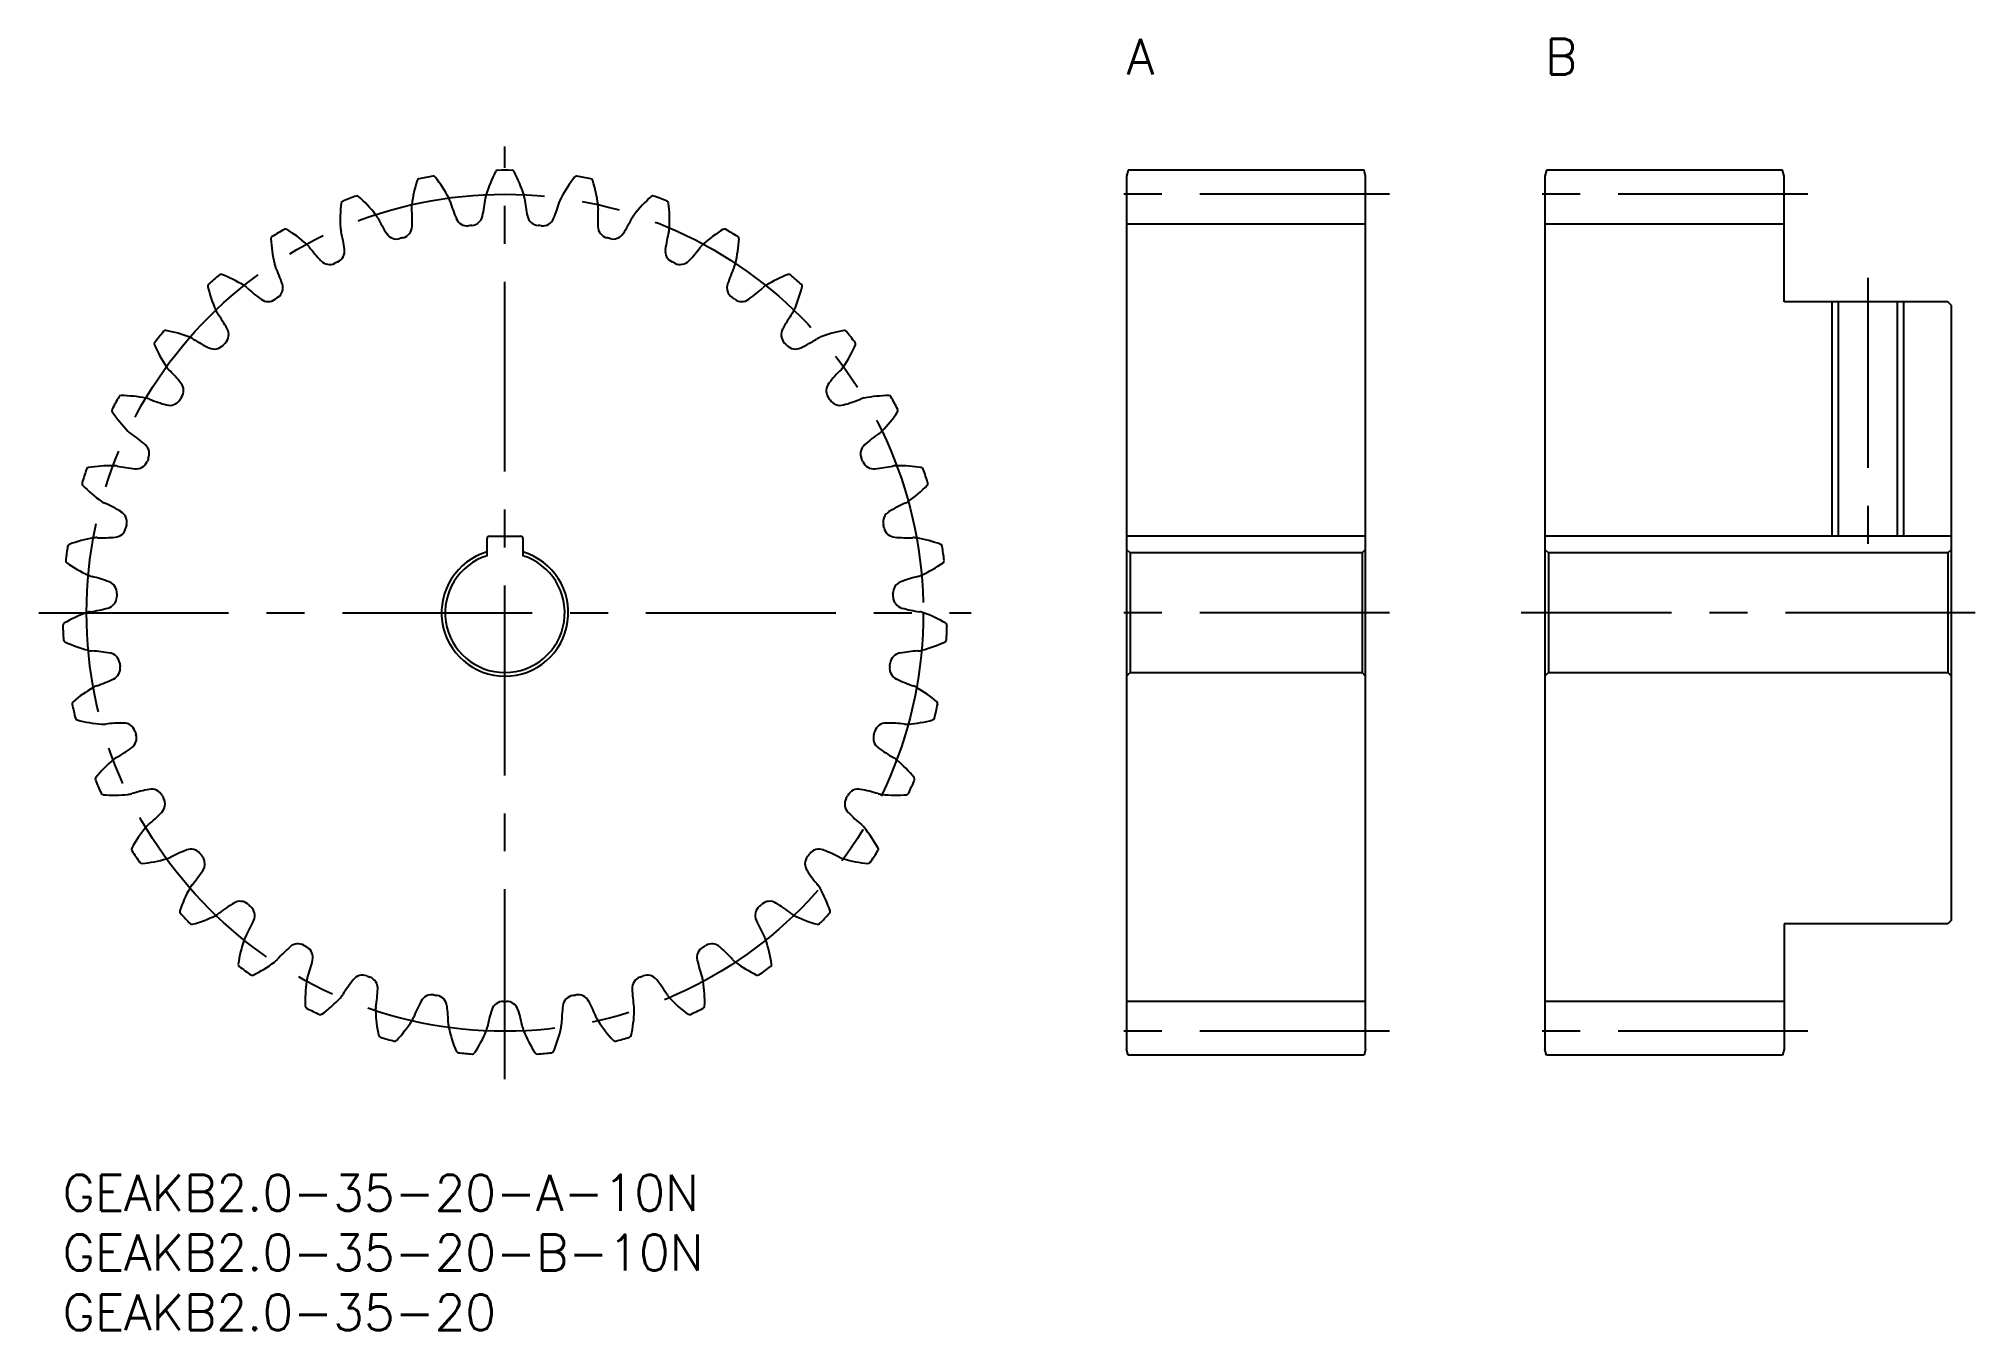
# Model space of a CAD drawing. Extents: x -2 to 160, y -13 to 95.
import ezdxf

# ---------------------------------------------------------------- set-up
doc = ezdxf.new("R2010")
doc.units = 0
doc.header["$LTSCALE"] = 0.5
doc.linetypes.add('CENTER', pattern=[50.8, 31.75, -6.35, 6.35, -6.35])
for name, color, linetype in [('MSM_CENTER', 1, 'CENTER'), ('MSM_CONTINUOUS', 7, 'CONTINUOUS'), ('MSM_NARROW', 5, 'CONTINUOUS'), ('MSM_PART_NUMBER', 7, 'CONTINUOUS')]:
    doc.layers.add(name, color=color, linetype=linetype)
doc.styles.get("Standard").update_dxf_attribs({"font": 'txt.shx', "height": 1, "bigfont": 'bigfont.shx'})

# ---------------------------------------------------------------- blocks, each defined once
blk = doc.blocks.new('*U3')
at = {"layer": 'MSM_PART_NUMBER'}
blk.add_text('GEAKB2.0-35-20-B-10N', height=3, dxfattribs=at).set_placement((0, -8))
blk = doc.blocks.new('*U4')
at = {"layer": 'MSM_PART_NUMBER'}
blk.add_text('GEAKB2.0-35-20-A-10N', height=3, dxfattribs=at).set_placement((0, -3))
blk = doc.blocks.new('*U5')
at = {"layer": 'MSM_PART_NUMBER'}
blk.add_text('GEAKB2.0-35-20', height=3, dxfattribs=at).set_placement((0, -13))
blk = doc.blocks.new('*U6')
at = {"layer": 'MSM_PART_NUMBER'}
blk.add_text('A', height=3, dxfattribs=at).set_placement((89, 92))
blk = doc.blocks.new('*U7')
at = {"layer": 'MSM_PART_NUMBER'}
blk.add_text('B', height=3, dxfattribs=at).set_placement((124, 92))

msp = doc.modelspace()

# ---------------------------------------------------------------- linework, layer by layer
at = {"layer": 'MSM_CENTER'}
for p, q in [((37, 8), (37, 86)), ((111, 82), (87, 82)), ((146, 82), (122, 82)), ((151, 75), (151, 51.4)), ((-2, 47), (76, 47)), ((111, 47), (87, 47)), ((160, 47), (122, 47)), ((111, 12), (87, 12)), ((146, 12), (122, 12))]:
    msp.add_line(p, q, dxfattribs=at)
msp.add_circle((37, 47), 35, dxfattribs=at)
at = {"layer": 'MSM_CONTINUOUS'}
for p, q in [((89.13, 84), (89, 83.5)), ((89, 83.5), (89, 10.5)), ((108.87, 84), (89.13, 84)), ((109, 83.5), (108.87, 84)), ((109, 10.5), (109, 83.5)), ((124.13, 84), (124, 83.5)), ((124, 83.5), (124, 10.5)), ((143.87, 84), (124.13, 84)), ((144, 83.5), (143.87, 84)), ((144, 73), (144, 83.5)), ((109, 79.5), (89, 79.5)), ((144, 79.5), (124, 79.5)), ((157.7, 73), (144, 73)), ((148.54, 73), (148.54, 53.4)), ((153.46, 73), (153.46, 53.4)), ((158, 72.7), (157.7, 73)), ((158, 21.3), (158, 72.7)), ((35.5, 51.77), (35.5, 53.2)), ((35.7, 53.4), (38.3, 53.4)), ((38.5, 53.2), (38.5, 51.77)), ((109, 53.4), (89, 53.4)), ((89, 52.3), (89.3, 52)), ((89.3, 52), (89.3, 42)), ((108.7, 52), (89.3, 52)), ((108.7, 52), (109, 52.3)), ((108.7, 52), (108.7, 42)), ((158, 53.4), (124, 53.4)), ((124, 52.3), (124.3, 52)), ((124.3, 52), (124.3, 42)), ((157.7, 52), (124.3, 52)), ((157.7, 52), (158, 52.3)), ((157.7, 52), (157.7, 42)), ((89.3, 42), (89, 41.7)), ((89.3, 42), (108.7, 42)), ((109, 41.7), (108.7, 42)), ((124.3, 42), (124, 41.7)), ((124.3, 42), (157.7, 42)), ((158, 41.7), (157.7, 42)), ((158, 21.3), (157.7, 21)), ((157.7, 21), (144, 21)), ((144, 21), (144, 10.5)), ((109, 14.5), (89, 14.5)), ((144, 14.5), (124, 14.5)), ((89.13, 10), (89, 10.5)), ((108.87, 10), (89.13, 10)), ((109, 10.5), (108.87, 10)), ((124.13, 10), (124, 10.5)), ((143.87, 10), (124.13, 10)), ((144, 10.5), (143.87, 10))]:
    msp.add_line(p, q, dxfattribs=at)
for centre, radius, start, end in [((40.79, 79.67), 11.67, 162.6161, 172.8571), ((29.84, 83.1), 0.2, 101.2114, 162.6162), ((37, 47), 37, 99.36, 101.2114), ((31.01, 83.31), 0.2, 37.9553, 99.36), ((21.97, 76.26), 11.67, 27.7143, 37.9553), ((46.56, 78.47), 11.67, 152.3304, 162.5714), ((36.41, 83.8), 0.2, 90.9257, 152.3304), ((37, 47), 37, 89.0743, 90.9257), ((37.59, 83.8), 0.2, 27.6696, 89.0743), ((27.44, 78.47), 11.67, 17.4286, 27.6696), ((52.03, 76.26), 11.67, 142.0447, 152.2857), ((42.99, 83.31), 0.2, 80.64, 142.0447), ((37, 47), 37, 78.7886, 80.64), ((44.16, 83.1), 0.2, 17.3838, 78.7885), ((33.21, 79.67), 11.67, 7.1429, 17.3839), ((34.89, 79.82), 11.67, 172.9018, 183.1429), ((23.51, 81.24), 0.2, 111.4972, 172.9019), ((37, 47), 37, 109.6457, 111.4972), ((24.63, 81.66), 0.2, 48.241, 109.6457), ((16.99, 73.1), 11.67, 38, 48.241), ((30.84, 80.92), 1.65, 172.8571, 183.9924), ((30.84, 80.92), 1.65, 16.579, 27.7143), ((45.84, 85.39), 14, 196.6247, 202.8153), ((21.45, 83.2), 14, 347.4705, 353.661), ((37, 81.47), 1.65, 162.5714, 173.7067), ((37, 81.47), 1.65, 6.2933, 17.4286), ((52.55, 83.2), 14, 186.339, 192.5295), ((28.16, 85.39), 14, 337.1847, 343.3753), ((43.16, 80.92), 1.65, 152.2857, 163.421), ((43.16, 80.92), 1.65, 356.0076, 7.1429), ((57.01, 73.1), 11.67, 131.759, 142), ((49.37, 81.66), 0.2, 70.3543, 131.759), ((37, 47), 37, 68.5028, 70.3543), ((50.49, 81.24), 0.2, 7.0981, 68.5028), ((39.11, 79.82), 11.67, 356.8571, 7.0982), ((24.89, 79.27), 1.65, 26.8647, 38), ((38.84, 86.35), 14, 206.9104, 213.101), ((15.24, 79.84), 14, 357.7562, 3.9468), ((33.85, 80.35), 1, 202.8152, 275.3884), ((37, 47), 32.5, 94.8973, 95.3884), ((34.14, 80.38), 1, 274.8973, 347.4705), ((39.86, 80.38), 1, 192.5295, 265.1027), ((37, 47), 32.5, 84.6116, 85.1027), ((40.15, 80.35), 1, 264.6116, 337.1847), ((58.76, 79.84), 14, 176.0532, 182.2438), ((35.16, 86.35), 14, 326.899, 333.0896), ((49.11, 79.27), 1.65, 142, 153.1353), ((17.62, 78.28), 0.2, 121.7829, 183.1876), ((29.07, 78.92), 11.67, 183.1876, 193.4286), ((37, 47), 37, 119.9314, 121.7829), ((18.64, 78.89), 0.2, 58.5268, 119.9314), ((12.65, 69.11), 11.67, 48.2857, 58.5267), ((19.32, 76.59), 1.65, 37.1504, 48.2857), ((24.89, 79.27), 1.65, 183.1429, 194.2781), ((9.72, 75.43), 14, 8.0419, 14.2325), ((27.95, 79.25), 1, 213.101, 285.6741), ((37, 47), 32.5, 105.1831, 105.6741), ((28.23, 79.33), 1, 285.1831, 357.7562), ((45.77, 79.33), 1, 182.2438, 254.8169), ((37, 47), 32.5, 74.3259, 74.8169), ((46.05, 79.25), 1, 254.3259, 326.899), ((64.28, 75.43), 14, 165.7675, 171.9581), ((49.11, 79.27), 1.65, 345.7219, 356.8571), ((54.68, 76.59), 1.65, 131.7143, 142.8496), ((61.35, 69.11), 11.67, 121.4733, 131.7143), ((55.36, 78.89), 0.2, 60.0686, 121.4733), ((37, 47), 37, 58.2171, 60.0686), ((44.93, 78.92), 11.67, 346.5714, 356.8124), ((56.38, 78.28), 0.2, 356.8124, 58.2171), ((19.32, 76.59), 1.65, 193.4286, 204.5638), ((31.78, 86.05), 14, 217.1961, 223.3867), ((22.34, 77.12), 1, 223.3867, 295.9598), ((37, 47), 32.5, 115.4688, 115.9598), ((22.59, 77.24), 1, 295.4688, 8.0419), ((51.41, 77.24), 1, 171.9581, 244.5312), ((37, 47), 32.5, 64.0402, 64.5312), ((51.66, 77.12), 1, 244.0402, 316.6133), ((42.22, 86.05), 14, 316.6133, 322.8039), ((54.68, 76.59), 1.65, 335.4362, 346.5714), ((37, 47), 37, 130.2171, 132.0686), ((13.24, 75.1), 0.2, 68.8125, 130.2171), ((9.09, 64.41), 11.67, 58.5714, 68.8124), ((5.08, 70.1), 14, 18.3276, 24.5182), ((68.92, 70.1), 14, 155.4818, 161.6724), ((64.91, 64.41), 11.67, 111.1876, 121.4286), ((60.76, 75.1), 0.2, 49.7829, 111.1876), ((37, 47), 37, 47.9314, 49.7829), ((12.34, 74.32), 0.2, 132.0686, 193.4733), ((23.49, 76.99), 11.67, 193.4733, 203.7143), ((14.32, 72.96), 1.65, 47.4362, 58.5714), ((24.89, 84.49), 14, 227.4818, 233.6724), ((17.19, 74.02), 1, 233.6724, 306.2455), ((37, 47), 32.5, 125.7545, 126.2455), ((17.43, 74.19), 1, 305.7545, 18.3276), ((56.57, 74.19), 1, 161.6724, 234.2455), ((37, 47), 32.5, 53.7545, 54.2455), ((56.81, 74.02), 1, 233.7545, 306.3276), ((49.11, 84.49), 14, 306.3276, 312.5182), ((59.68, 72.96), 1.65, 121.4286, 132.5638), ((50.51, 76.99), 11.67, 336.2857, 346.5267), ((61.66, 74.32), 0.2, 346.5267, 47.9314), ((14.32, 72.96), 1.65, 203.7143, 214.8496), ((1.47, 64.03), 14, 28.6133, 34.8039), ((72.53, 64.03), 14, 145.1961, 151.3867), ((59.68, 72.96), 1.65, 325.1504, 336.2857), ((37, 47), 37, 140.5028, 142.3543), ((8.6, 70.41), 0.2, 79.0981, 140.5028), ((6.43, 59.15), 11.67, 68.8571, 79.0982), ((10.05, 68.49), 1.65, 57.7219, 68.8571), ((18.39, 81.73), 14, 237.7675, 243.9581), ((12.89, 70.25), 1, 316.0402, 28.6133), ((61.11, 70.25), 1, 151.3867, 223.9598), ((55.61, 81.73), 14, 296.0419, 302.2325), ((63.95, 68.49), 1.65, 111.1429, 122.2781), ((67.57, 59.15), 11.67, 100.9018, 111.1429), ((65.4, 70.41), 0.2, 39.4972, 100.9019), ((37, 47), 37, 37.6457, 39.4972), ((7.86, 69.48), 0.2, 142.3543, 203.759), ((18.36, 74.1), 11.67, 203.759, 214), ((12.69, 70.05), 1, 243.9581, 316.5312), ((37, 47), 32.5, 136.0402, 136.5312), ((37, 47), 32.5, 43.4688, 43.9598), ((61.31, 70.05), 1, 223.4688, 296.0419), ((55.64, 74.1), 11.67, 326, 336.241), ((66.14, 69.48), 0.2, 336.241, 37.6457), ((10.05, 68.49), 1.65, 214, 225.1353), ((-1, 57.41), 14, 38.899, 45.0896), ((75, 57.41), 14, 134.9104, 141.101), ((63.95, 68.49), 1.65, 314.8647, 326), ((37, 47), 37, 150.7886, 152.64), ((4.88, 64.96), 0.2, 89.3839, 150.7886), ((4.76, 53.49), 11.67, 79.1429, 89.3839), ((6.64, 63.34), 1.65, 68.0076, 79.1429), ((12.49, 77.85), 14, 248.0532, 254.2438), ((37, 47), 32.5, 146.3259, 146.8169), ((9.12, 65.57), 1, 326.3259, 38.899), ((64.88, 65.57), 1, 141.101, 213.6741), ((37, 47), 32.5, 33.1831, 33.6741), ((61.51, 77.85), 14, 285.7562, 291.9468), ((67.36, 63.34), 1.65, 100.8571, 111.9924), ((69.24, 53.49), 11.67, 90.6161, 100.8571), ((69.12, 64.96), 0.2, 29.2114, 90.6162), ((37, 47), 37, 27.36, 29.2114), ((4.32, 63.91), 0.2, 152.64, 214.0447), ((13.82, 70.33), 11.67, 214.0447, 224.2857), ((8.96, 65.34), 1, 254.2438, 326.8169), ((65.04, 65.34), 1, 213.1831, 285.7562), ((60.18, 70.33), 11.67, 315.7143, 325.9553), ((69.68, 63.91), 0.2, 325.9553, 27.36), ((6.64, 63.34), 1.65, 224.2857, 235.421), ((-2.24, 50.46), 14, 49.1847, 55.3753), ((76.24, 50.46), 14, 124.6247, 130.8153), ((67.36, 63.34), 1.65, 304.579, 315.7143), ((6.25, 60.3), 1, 336.6116, 49.1848), ((67.75, 60.3), 1, 130.8152, 203.3884), ((37, 47), 37, 161.0743, 162.9257), ((2.19, 58.94), 0.2, 99.6696, 161.0743), ((4.12, 47.63), 11.67, 89.4286, 99.6696), ((4.22, 57.65), 1.65, 78.2933, 89.4286), ((7.38, 72.98), 14, 258.339, 264.5295), ((6.14, 60.03), 1, 264.5295, 337.1027), ((37, 47), 32.5, 156.6116, 157.1027), ((37, 47), 32.5, 22.8973, 23.3884), ((67.86, 60.03), 1, 202.8973, 275.4705), ((66.62, 72.98), 14, 275.4705, 281.661), ((69.78, 57.65), 1.65, 90.5714, 101.7067), ((69.88, 47.63), 11.67, 80.3304, 90.5714), ((71.81, 58.94), 0.2, 18.9257, 80.3304), ((37, 47), 37, 17.0743, 18.9257), ((1.82, 57.8), 0.2, 162.9257, 224.3304), ((10.02, 65.82), 11.67, 224.3304, 234.5714), ((63.98, 65.82), 11.67, 305.4286, 315.6696), ((72.18, 57.8), 0.2, 315.6695, 17.0743), ((4.22, 57.65), 1.65, 234.5714, 245.7067), ((-2.23, 43.4), 14, 59.4705, 65.661), ((4.37, 54.59), 1, 346.8973, 59.4705), ((69.63, 54.59), 1, 120.5295, 193.1027), ((76.23, 43.4), 14, 114.339, 120.5295), ((69.78, 57.65), 1.65, 294.2933, 305.4286), ((4.31, 54.31), 1, 274.8152, 347.3884), ((37, 47), 32.5, 166.8973, 167.3884), ((37, 47), 32.5, 12.6116, 13.1027), ((69.69, 54.31), 1, 192.6116, 265.1847), ((37, 47), 37, 171.36, 173.2114), ((0.62, 52.53), 0.2, 109.9554, 171.36), ((4.53, 41.75), 11.67, 99.7143, 109.9553), ((2.84, 51.63), 1.65, 88.579, 99.7143), ((3.22, 67.27), 14, 268.6247, 274.8153), ((37, 47), 5.3, 106.4405, 73.5595), ((35.7, 53.2), 0.2, 90, 180), ((38.3, 53.2), 0.2, 0, 90), ((70.78, 67.27), 14, 265.1847, 271.3753), ((71.16, 51.63), 1.65, 80.2857, 91.421), ((69.47, 41.75), 11.67, 70.0447, 80.2857), ((73.38, 52.53), 0.2, 8.64, 70.0447), ((37, 47), 37, 6.7886, 8.64), ((0.46, 51.35), 0.2, 173.2114, 234.6162), ((7.1, 60.7), 11.67, 234.6161, 244.8571), ((37, 47), 5, 107.4576, 72.5424), ((66.9, 60.7), 11.67, 295.1429, 305.3839), ((73.54, 51.35), 0.2, 305.3838, 6.7885), ((2.84, 51.63), 1.65, 244.8571, 255.9924), ((-0.96, 36.45), 14, 69.7562, 75.9468), ((3.54, 48.65), 1, 357.1831, 69.7562), ((70.46, 48.65), 1, 110.2438, 182.8169), ((74.96, 36.45), 14, 104.0532, 110.2438), ((71.16, 51.63), 1.65, 284.0076, 295.1429), ((5.99, 36.04), 11.67, 110, 120.241), ((2.56, 45.45), 1.65, 98.8647, 110), ((0.14, 60.91), 14, 278.9104, 285.101), ((3.53, 48.36), 1, 285.101, 357.6741), ((37, 47), 32.5, 177.1831, 177.6741), ((37, 47), 32.5, 2.3259, 2.8169), ((70.47, 48.36), 1, 182.3259, 254.899), ((73.86, 60.91), 14, 254.899, 261.0896), ((71.44, 45.45), 1.65, 70, 81.1353), ((68.01, 36.04), 11.67, 59.759, 70), ((0.22, 45.94), 0.2, 120.241, 181.6457), ((37, 47), 37, 181.6457, 183.4972), ((73.78, 45.94), 0.2, 358.3543, 59.759), ((37, 47), 37, 356.5028, 358.3543), ((0.27, 44.76), 0.2, 183.4972, 244.9019), ((5.13, 55.14), 11.67, 244.9018, 255.1429), ((2.56, 45.45), 1.65, 255.1429, 266.2781), ((1.54, 29.84), 14, 80.0419, 86.2325), ((72.46, 29.84), 14, 93.7675, 99.9581), ((71.44, 45.45), 1.65, 273.7219, 284.8571), ((68.87, 55.14), 11.67, 284.8571, 295.0982), ((73.73, 44.76), 0.2, 295.0981, 356.5028), ((3.78, 42.65), 1, 7.4688, 80.0419), ((3.82, 42.36), 1, 295.3867, 7.9598), ((37, 47), 32.5, 187.4688, 187.9598), ((70.18, 42.36), 1, 172.0402, 244.6133), ((37, 47), 32.5, 352.0402, 352.5312), ((70.22, 42.65), 1, 99.9581, 172.5312), ((8.45, 30.68), 11.67, 120.2857, 130.5267), ((3.39, 39.33), 1.65, 109.1504, 120.2857), ((-1.75, 54.11), 14, 289.1961, 295.3867), ((75.75, 54.11), 14, 244.6133, 250.8039), ((70.61, 39.33), 1.65, 59.7143, 70.8496), ((65.55, 30.68), 11.67, 49.4733, 59.7143), ((1, 39.39), 0.2, 130.5267, 191.9314), ((37, 47), 37, 191.9314, 193.7829), ((37, 47), 37, 346.2171, 348.0686), ((73, 39.39), 0.2, 348.0686, 49.4733), ((1.26, 38.23), 0.2, 193.7829, 255.1876), ((4.19, 49.32), 11.67, 255.1876, 265.4286), ((3.39, 39.33), 1.65, 265.4286, 276.5638), ((5.17, 23.78), 14, 90.3276, 96.5182), ((5.1, 36.78), 1, 17.7545, 90.3276), ((68.9, 36.78), 1, 89.6724, 162.2455), ((68.83, 23.78), 14, 83.4818, 89.6724), ((70.61, 39.33), 1.65, 263.4362, 274.5714), ((69.81, 49.32), 11.67, 274.5714, 284.8124), ((72.74, 38.23), 0.2, 284.8124, 346.2171), ((-2.4, 47.07), 14, 299.4818, 305.6724), ((5.18, 36.51), 1, 305.6724, 18.2455), ((37, 47), 32.5, 197.7545, 198.2455), ((68.82, 36.51), 1, 161.7545, 234.3276), ((37, 47), 32.5, 341.7545, 342.2455), ((76.4, 47.07), 14, 234.3276, 240.5182), ((11.82, 25.84), 11.67, 130.5714, 140.8124), ((5.3, 33.45), 1.65, 119.4362, 130.5714), ((68.7, 33.45), 1.65, 49.4286, 60.5638), ((62.18, 25.84), 11.67, 39.1876, 49.4286), ((2.93, 33.09), 0.2, 140.8125, 202.2171), ((37, 47), 37, 202.2171, 204.0686), ((37, 47), 37, 335.9314, 337.7829), ((71.07, 33.09), 0.2, 337.7829, 39.1876), ((3.4, 31.99), 0.2, 204.0686, 265.4733), ((4.3, 43.42), 11.67, 265.4733, 275.7143), ((5.3, 33.45), 1.65, 275.7143, 286.8496), ((9.83, 18.47), 14, 100.6133, 106.8039), ((7.43, 31.25), 1, 28.0402, 100.6133), ((7.57, 31), 1, 315.9581, 28.5312), ((37, 47), 32.5, 208.0402, 208.5312), ((66.43, 31), 1, 151.4688, 224.0419), ((37, 47), 32.5, 331.4688, 331.9598), ((66.57, 31.25), 1, 79.3867, 151.9598), ((64.17, 18.47), 14, 73.1961, 79.3867), ((68.7, 33.45), 1.65, 253.1504, 264.2857), ((69.7, 43.42), 11.67, 264.2857, 274.5267), ((70.6, 31.99), 0.2, 274.5267, 335.9314), ((8.23, 28.01), 1.65, 129.7219, 140.8571), ((-1.78, 40.04), 14, 309.7675, 315.9581), ((75.78, 40.04), 14, 224.0419, 230.2325), ((65.77, 28.01), 1.65, 39.1429, 50.2781), ((16, 21.68), 11.67, 140.8571, 151.0982), ((58, 21.68), 11.67, 28.9018, 39.1429), ((5.96, 27.23), 0.2, 151.0982, 212.5028), ((37, 47), 37, 212.5028, 214.3543), ((6.62, 26.23), 0.2, 214.3543, 275.759), ((5.47, 37.64), 11.67, 275.759, 286), ((8.23, 28.01), 1.65, 286, 297.1353), ((15.36, 14.08), 14, 110.899, 117.0896), ((10.72, 26.23), 1, 38.3259, 110.899), ((37, 47), 32.5, 218.3259, 218.8169), ((10.9, 26), 1, 326.2438, 38.8169), ((63.1, 26), 1, 141.1831, 213.7562), ((37, 47), 32.5, 321.1831, 321.6741), ((63.28, 26.23), 1, 69.101, 141.6741), ((58.64, 14.08), 14, 62.9104, 69.101), ((65.77, 28.01), 1.65, 242.8647, 254), ((68.53, 37.64), 11.67, 254, 264.241), ((67.38, 26.23), 0.2, 264.241, 325.6457), ((37, 47), 37, 325.6457, 327.4972), ((68.04, 27.23), 0.2, 327.4972, 28.9019), ((0.09, 33.22), 14, 320.0532, 326.2438), ((73.91, 33.22), 14, 213.7562, 219.9468), ((20.86, 18.34), 11.67, 151.1429, 161.3839), ((12.08, 23.18), 1.65, 140.0076, 151.1429), ((21.58, 10.75), 14, 121.1847, 127.3753), ((14.85, 21.87), 1, 48.6116, 121.1848), ((59.15, 21.87), 1, 58.8153, 131.3884), ((52.42, 10.75), 14, 52.6247, 58.8153), ((61.92, 23.18), 1.65, 28.8571, 39.9924), ((53.14, 18.34), 11.67, 18.6161, 28.8571), ((9.99, 22), 0.2, 161.3839, 222.7886), ((37, 47), 37, 222.7886, 224.64), ((7.65, 32.16), 11.67, 286.0447, 296.2857), ((12.08, 23.18), 1.65, 296.2857, 307.421), ((3.14, 26.86), 14, 330.339, 336.5295), ((37, 47), 32.5, 228.6116, 229.1027), ((15.07, 21.68), 1, 336.5295, 49.1027), ((58.93, 21.68), 1, 130.8973, 203.4705), ((70.86, 26.86), 14, 203.4705, 209.661), ((37, 47), 32.5, 310.8973, 311.3884), ((61.92, 23.18), 1.65, 232.579, 243.7143), ((66.35, 32.16), 11.67, 243.7143, 253.9553), ((37, 47), 37, 315.36, 317.2114), ((64.01, 22), 0.2, 317.2114, 18.6162), ((10.82, 21.14), 0.2, 224.64, 286.0447), ((26.24, 15.92), 11.67, 161.4286, 171.6696), ((16.74, 19.11), 1.65, 150.2933, 161.4286), ((57.26, 19.11), 1.65, 18.5714, 29.7067), ((47.76, 15.92), 11.67, 8.3304, 18.5714), ((63.18, 21.14), 0.2, 253.9553, 315.36), ((16.74, 19.11), 1.65, 306.5714, 317.7067), ((28.3, 8.57), 14, 131.4705, 137.661), ((19.69, 18.32), 1, 58.8973, 131.4705), ((37, 47), 32.5, 238.8973, 239.3884), ((19.94, 18.17), 1, 346.8153, 59.3884), ((7.28, 21.13), 14, 340.6247, 346.8153), ((54.06, 18.17), 1, 120.6116, 193.1847), ((66.72, 21.13), 14, 193.1847, 199.3753), ((37, 47), 32.5, 300.6116, 301.1027), ((54.31, 18.32), 1, 48.5295, 121.1027), ((45.7, 8.57), 14, 42.339, 48.5295), ((57.26, 19.11), 1.65, 222.2933, 233.4286), ((14.89, 17.58), 0.2, 171.6696, 233.0743), ((37, 47), 37, 233.0743, 234.9257), ((15.85, 16.88), 0.2, 234.9257, 296.3304), ((10.77, 27.16), 11.67, 296.3304, 306.5714), ((22.04, 15.94), 1.65, 160.579, 171.7143), ((35.3, 7.64), 14, 141.7562, 147.9468), ((25.09, 15.69), 1, 69.1831, 141.7562), ((37, 47), 32.5, 249.1831, 249.6741), ((25.36, 15.59), 1, 357.101, 69.6741), ((48.64, 15.59), 1, 110.3259, 182.899), ((37, 47), 32.5, 290.3259, 290.8169), ((48.91, 15.69), 1, 38.2438, 110.8169), ((38.7, 7.64), 14, 32.0532, 38.2438), ((51.96, 15.94), 1.65, 8.2857, 19.421), ((63.23, 27.16), 11.67, 233.4286, 243.6696), ((58.15, 16.88), 0.2, 243.6696, 305.0743), ((37, 47), 37, 305.0743, 306.9257), ((59.11, 17.58), 0.2, 306.9257, 8.3304), ((31.96, 14.5), 11.67, 171.7143, 181.9553), ((14.73, 22.79), 11.67, 306.6161, 316.8571), ((22.04, 15.94), 1.65, 316.8571, 327.9924), ((12.38, 16.24), 14, 350.9104, 357.101), ((30.88, 14.06), 1, 79.4688, 152.0419), ((37, 47), 32.5, 259.4688, 259.9598), ((31.16, 14.01), 1, 7.3867, 79.9598), ((42.84, 14.01), 1, 100.0402, 172.6133), ((37, 47), 32.5, 280.0402, 280.5312), ((43.12, 14.06), 1, 27.9581, 100.5312), ((61.62, 16.24), 14, 182.899, 189.0896), ((51.96, 15.94), 1.65, 212.0076, 223.1429), ((59.27, 22.79), 11.67, 223.1429, 233.3839), ((42.04, 14.5), 11.67, 358.0447, 8.2857), ((20.5, 14.11), 0.2, 181.9554, 243.36), ((37, 47), 37, 243.36, 245.2114), ((21.57, 13.59), 0.2, 245.2114, 306.6162), ((27.83, 13.77), 1.65, 170.8647, 182), ((37.84, 14.12), 11.67, 182, 192.241), ((27.83, 13.77), 1.65, 327.1429, 338.2781), ((42.36, 7.97), 14, 152.0419, 158.2325), ((18.27, 12.34), 14, 1.1961, 7.3867), ((49.24, 9.55), 14, 162.3276, 168.5182), ((36.86, 13.5), 1, 89.7545, 162.3276), ((37, 47), 32.5, 269.7545, 270.2455), ((37.14, 13.5), 1, 17.6724, 90.2455), ((24.76, 9.55), 14, 11.4818, 17.6724), ((55.73, 12.34), 14, 172.6133, 178.8039), ((31.64, 7.97), 14, 21.7675, 27.9581), ((46.17, 13.77), 1.65, 201.7219, 212.8571), ((36.16, 14.12), 11.67, 347.759, 358), ((46.17, 13.77), 1.65, 358, 9.1353), ((52.43, 13.59), 0.2, 233.3839, 294.7885), ((37, 47), 37, 294.7886, 296.64), ((53.5, 14.11), 0.2, 296.64, 358.0447), ((26.64, 11.69), 0.2, 192.2411, 253.6457), ((37, 47), 37, 253.6457, 255.4972), ((19.41, 19.21), 11.67, 316.9018, 327.1429), ((33.91, 12.67), 1.65, 181.1504, 192.2857), ((43.7, 14.8), 11.67, 192.2857, 202.5267), ((24.66, 16.51), 11.67, 327.1876, 337.4286), ((33.91, 12.67), 1.65, 337.4286, 348.5638), ((40.09, 12.67), 1.65, 191.4362, 202.5714), ((49.34, 16.51), 11.67, 202.5714, 212.8124), ((30.3, 14.8), 11.67, 337.4733, 347.7143), ((40.09, 12.67), 1.65, 347.7143, 358.8496), ((54.59, 19.21), 11.67, 212.8571, 223.0982), ((37, 47), 37, 284.5028, 286.3543), ((47.36, 11.69), 0.2, 286.3543, 347.759), ((27.78, 11.37), 0.2, 255.4972, 316.9019), ((33.11, 10.41), 0.2, 202.5268, 263.9314), ((37, 47), 37, 263.9314, 265.7829), ((34.29, 10.3), 0.2, 265.7829, 327.1876), ((39.71, 10.3), 0.2, 212.8124, 274.2171), ((37, 47), 37, 274.2171, 276.0686), ((40.89, 10.41), 0.2, 276.0686, 337.4733), ((46.22, 11.37), 0.2, 223.0982, 284.5028)]:
    msp.add_arc(centre, radius, start, end, dxfattribs=at)
at = {"layer": 'MSM_NARROW'}
for p, q in [((148, 73), (148, 53.4)), ((154, 73), (154, 53.4))]:
    msp.add_line(p, q, dxfattribs=at)

# ---------------------------------------------------------------- block references
at = {"layer": 'MSM_CONTINUOUS'}
for name in ['*U6', '*U7', '*U4', '*U3', '*U5']:
    msp.add_blockref(name, (0, 0), dxfattribs=at)

doc.saveas('drawing.dxf')
